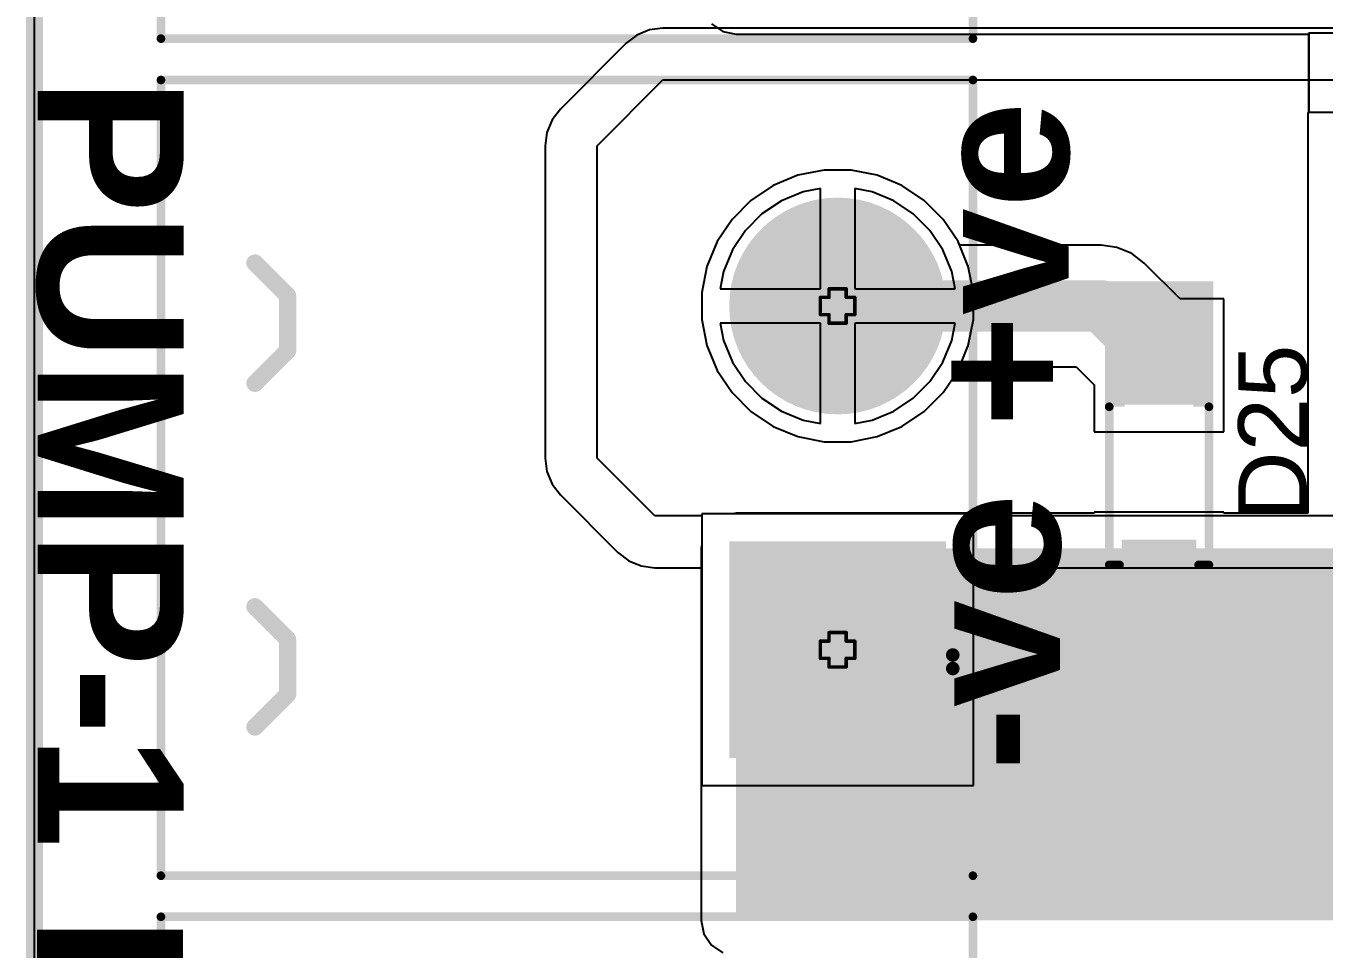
# Model space of a CAD drawing. Header units: inches. Extents: x -3 to 5437, y -3 to 5435.
# Drawn here: x -2.9 to 16.28, y 27.61 to 41.25 of the extents above; entities that cross this region are included whole.
import ezdxf

# ---------------------------------------------------------------- set-up
doc = ezdxf.new("R2010")
doc.units = ezdxf.units.IN
for name, color, linetype in [('Board Outline', 216, 'Continuous'), ('Bottom Layer', 5, 'Continuous'), ('Bottom Solder', 6, 'Continuous'), ('Drill Drawing', 1, 'Continuous'), ('GND', 16, 'Continuous'), ('Multi-Layer', 9, 'Continuous'), ('Pad Holes', 156, 'Continuous'), ('PWR', 76, 'Continuous'), ('Top Layer', 1, 'Continuous'), ('Top Overlay', 2, 'Continuous'), ('Top Paste', 8, 'Continuous'), ('Top Solder', 216, 'Continuous')]:
    doc.layers.add(name, color=color, linetype=linetype)
doc.styles.add('Arial', font='', dxfattribs={"height": 0.2})
doc.styles.add('Arial_Bold', font='', dxfattribs={"height": 0.2})
doc.styles.get('Arial').set_extended_font_data('Arial')
doc.styles.get('Arial_Bold').set_extended_font_data('Arial', bold=True)

# ---------------------------------------------------------------- blocks, each defined once
blk = doc.blocks.new('SOD_123_132')
at = {"layer": 'Top Layer'}
for points in [[(-1.1, 0.45), (-1.1, -0.45), (-2.05, -0.45), (-2.05, 0.45)], [(2.05, 0.45), (2.05, -0.45), (1.1, -0.45), (1.1, 0.45)]]:
    blk.add_hatch(color=1, dxfattribs=at).paths.add_polyline_path(points)
at = {"layer": 'Top Overlay'}
for points in [[(0.965, 0.508), (2.819, 0.508), (2.819, 0.8), (0.965, 0.8)], [(2.12, -0.787), (2.819, -0.787), (2.819, 0.787), (2.12, 0.787)], [(0.965, -0.8), (2.819, -0.8), (2.819, -0.508), (0.965, -0.508)]]:
    blk.add_hatch(color=2, dxfattribs=at).paths.add_polyline_path(points)
at = {"layer": 'Top Paste'}
for points in [[(-1.1, 0.45), (-1.1, -0.45), (-2.05, -0.45), (-2.05, 0.45)], [(2.05, 0.45), (2.05, -0.45), (1.1, -0.45), (1.1, 0.45)]]:
    blk.add_hatch(color=8, dxfattribs=at).paths.add_polyline_path(points)
at = {"layer": 'Top Solder'}
for points in [[(-0.998, 0.552), (-0.998, -0.552), (-2.152, -0.552), (-2.152, 0.552)], [(2.152, 0.552), (2.152, -0.552), (0.998, -0.552), (0.998, 0.552)]]:
    blk.add_hatch(color=216, dxfattribs=at).paths.add_polyline_path(points)
at = {"layer": 'Top Overlay'}
for points in [[(-1.372, 0.737, 0.127, 0.127, 0), (0.965, 0.737, 0.127, 0.127, 0)], [(-1.372, 0.737, 0.127, 0.127, 0), (-1.372, 0.584, 0.127, 0.127, 0)], [(-1.372, -0.584, 0.127, 0.127, 0), (-1.372, -0.737, 0.127, 0.127, 0)], [(-1.372, -0.737, 0.127, 0.127, 0), (0.965, -0.737, 0.127, 0.127, 0)]]:
    blk.add_lwpolyline(points, format="xyseb", dxfattribs=at)
for points in [[(-1.403, 0.737, 0.0635, 0.0635, 1), (-1.34, 0.737, 0.0635, 0.0635, 1)], [(-1.403, 0.737, 0.0635, 0.0635, 1), (-1.34, 0.737, 0.0635, 0.0635, 1)], [(0.933, 0.737, 0.0635, 0.0635, 1), (0.997, 0.737, 0.0635, 0.0635, 1)], [(-1.403, 0.584, 0.0635, 0.0635, 1), (-1.34, 0.584, 0.0635, 0.0635, 1)], [(-1.403, -0.584, 0.0635, 0.0635, 1), (-1.34, -0.584, 0.0635, 0.0635, 1)], [(-1.403, -0.737, 0.0635, 0.0635, 1), (-1.34, -0.737, 0.0635, 0.0635, 1)], [(-1.403, -0.737, 0.0635, 0.0635, 1), (-1.34, -0.737, 0.0635, 0.0635, 1)], [(0.933, -0.737, 0.0635, 0.0635, 1), (0.997, -0.737, 0.0635, 0.0635, 1)]]:
    blk.add_lwpolyline(points, format="xyseb", close=True, dxfattribs=at)
blk = doc.blocks.new('TBP01R1_508_02BE_338')
at = {"layer": 'Bottom Layer'}
blk.add_hatch(color=5, dxfattribs=at).paths.add_polyline_path([(-4.04, 1.5), (-1.04, 1.5), (-1.04, -1.5), (-4.04, -1.5)])
h = blk.add_hatch(color=5, dxfattribs=at)
edge = h.paths.add_edge_path()
edge.add_arc((2.54, 0), 1.5, 0, 360)
at = {"layer": 'Bottom Solder'}
blk.add_hatch(color=6, dxfattribs=at).paths.add_polyline_path([(-4.142, 1.602), (-0.938, 1.602), (-0.938, -1.602), (-4.142, -1.602)])
h = blk.add_hatch(color=6, dxfattribs=at)
edge = h.paths.add_edge_path()
edge.add_arc((2.54, 0), 1.602, 0, 360)
at = {"layer": 'GND'}
blk.add_hatch(color=16, dxfattribs=at).paths.add_polyline_path([(-4.04, 1.5), (-1.04, 1.5), (-1.04, -1.5), (-4.04, -1.5)])
h = blk.add_hatch(color=16, dxfattribs=at)
edge = h.paths.add_edge_path()
edge.add_arc((2.54, 0), 1.5, 0, 360)
at = {"layer": 'Multi-Layer'}
blk.add_hatch(color=9, dxfattribs=at).paths.add_polyline_path([(-4.04, 1.5), (-1.04, 1.5), (-1.04, -1.5), (-4.04, -1.5)])
h = blk.add_hatch(color=9, dxfattribs=at)
edge = h.paths.add_edge_path()
edge.add_arc((2.54, 0), 1.5, 0, 360)
at = {"layer": 'Pad Holes'}
h = blk.add_hatch(color=7, dxfattribs=at)
edge = h.paths.add_edge_path()
edge.add_arc((-2.54, 0), 0.85, 0, 360)
h = blk.add_hatch(color=7, dxfattribs=at)
edge = h.paths.add_edge_path()
edge.add_arc((2.54, 0), 0.85, 0, 360)
at = {"layer": 'PWR'}
blk.add_hatch(color=76, dxfattribs=at).paths.add_polyline_path([(-4.04, 1.5), (-1.04, 1.5), (-1.04, -1.5), (-4.04, -1.5)])
h = blk.add_hatch(color=76, dxfattribs=at)
edge = h.paths.add_edge_path()
edge.add_arc((2.54, 0), 1.5, 0, 360)
at = {"layer": 'Top Layer'}
blk.add_hatch(color=1, dxfattribs=at).paths.add_polyline_path([(-4.04, 1.5), (-1.04, 1.5), (-1.04, -1.5), (-4.04, -1.5)])
h = blk.add_hatch(color=1, dxfattribs=at)
edge = h.paths.add_edge_path()
edge.add_arc((2.54, 0), 1.5, 0, 360)
at = {"layer": 'Top Solder'}
blk.add_hatch(color=216, dxfattribs=at).paths.add_polyline_path([(-4.142, 1.602), (-0.938, 1.602), (-0.938, -1.602), (-4.142, -1.602)])
h = blk.add_hatch(color=216, dxfattribs=at)
edge = h.paths.add_edge_path()
edge.add_arc((2.54, 0), 1.602, 0, 360)
at = {"layer": 'Top Overlay'}
for points in [[(-5.88, 10, 0.127, 0.127, 0), (5.88, 10, 0.127, 0.127, 0)], [(-5.88, 10, 0.127, 0.127, 0), (-5.88, -2, 0.127, 0.127, 0)], [(5.88, 10, 0.127, 0.127, 0), (5.88, -2, 0.127, 0.127, 0)], [(-3.683, 8.611, 0.254, 0.254, 0), (-3.2, 8.128, 0.254, 0.254, 0)], [(-1.905, 8.611, 0.254, 0.254, 0), (-2.388, 8.128, 0.254, 0.254, 0)], [(1.397, 8.611, 0.254, 0.254, 0), (1.88, 8.128, 0.254, 0.254, 0)], [(1.397, 8.611, 0.254, 0.254, 0), (1.88, 8.128, 0.254, 0.254, 0)], [(3.175, 8.611, 0.254, 0.254, 0), (2.692, 8.128, 0.254, 0.254, 0)], [(3.175, 8.611, 0.254, 0.254, 0), (2.692, 8.128, 0.254, 0.254, 0)], [(-3.2, 8.128, 0.254, 0.254, 0), (-2.388, 8.128, 0.254, 0.254, 0)], [(1.88, 8.128, 0.254, 0.254, 0), (2.692, 8.128, 0.254, 0.254, 0)], [(1.88, 8.128, 0.254, 0.254, 0), (2.692, 8.128, 0.254, 0.254, 0)], [(-5.88, -2, 0.127, 0.127, 0), (5.88, -2, 0.127, 0.127, 0)]]:
    blk.add_lwpolyline(points, format="xyseb", dxfattribs=at)
for points in [[(-5.912, 10, 0.0635, 0.0635, 1), (-5.848, 10, 0.0635, 0.0635, 1)], [(-5.912, 10, 0.0635, 0.0635, 1), (-5.848, 10, 0.0635, 0.0635, 1)], [(5.848, 10, 0.0635, 0.0635, 1), (5.912, 10, 0.0635, 0.0635, 1)], [(5.848, 10, 0.0635, 0.0635, 1), (5.912, 10, 0.0635, 0.0635, 1)], [(-3.747, 8.611, 0.127, 0.127, 1), (-3.619, 8.611, 0.127, 0.127, 1)], [(-1.968, 8.611, 0.127, 0.127, 1), (-1.841, 8.611, 0.127, 0.127, 1)], [(1.333, 8.611, 0.127, 0.127, 1), (1.46, 8.611, 0.127, 0.127, 1)], [(1.333, 8.611, 0.127, 0.127, 1), (1.46, 8.611, 0.127, 0.127, 1)], [(3.111, 8.611, 0.127, 0.127, 1), (3.239, 8.611, 0.127, 0.127, 1)], [(3.111, 8.611, 0.127, 0.127, 1), (3.239, 8.611, 0.127, 0.127, 1)], [(-3.264, 8.128, 0.127, 0.127, 1), (-3.137, 8.128, 0.127, 0.127, 1)], [(-3.264, 8.128, 0.127, 0.127, 1), (-3.137, 8.128, 0.127, 0.127, 1)], [(-2.451, 8.128, 0.127, 0.127, 1), (-2.324, 8.128, 0.127, 0.127, 1)], [(-2.451, 8.128, 0.127, 0.127, 1), (-2.324, 8.128, 0.127, 0.127, 1)], [(1.816, 8.128, 0.127, 0.127, 1), (1.943, 8.128, 0.127, 0.127, 1)], [(1.816, 8.128, 0.127, 0.127, 1), (1.943, 8.128, 0.127, 0.127, 1)], [(1.816, 8.128, 0.127, 0.127, 1), (1.943, 8.128, 0.127, 0.127, 1)], [(1.816, 8.128, 0.127, 0.127, 1), (1.943, 8.128, 0.127, 0.127, 1)], [(2.629, 8.128, 0.127, 0.127, 1), (2.756, 8.128, 0.127, 0.127, 1)], [(2.629, 8.128, 0.127, 0.127, 1), (2.756, 8.128, 0.127, 0.127, 1)], [(2.629, 8.128, 0.127, 0.127, 1), (2.756, 8.128, 0.127, 0.127, 1)], [(2.629, 8.128, 0.127, 0.127, 1), (2.756, 8.128, 0.127, 0.127, 1)], [(-2.618, -1.702, 0.2, 0.2, 1), (-2.818, -1.702, 0.2, 0.2, 1)], [(-2.868, -1.702, 0.1, 0.1, 1), (-2.768, -1.702, 0.1, 0.1, 1)], [(-2.668, -1.702, 0.1, 0.1, 1), (-2.568, -1.702, 0.1, 0.1, 1)], [(-5.912, -2, 0.0635, 0.0635, 1), (-5.848, -2, 0.0635, 0.0635, 1)], [(-5.912, -2, 0.0635, 0.0635, 1), (-5.848, -2, 0.0635, 0.0635, 1)], [(5.848, -2, 0.0635, 0.0635, 1), (5.912, -2, 0.0635, 0.0635, 1)], [(5.848, -2, 0.0635, 0.0635, 1), (5.912, -2, 0.0635, 0.0635, 1)]]:
    blk.add_lwpolyline(points, format="xyseb", close=True, dxfattribs=at)
blk = doc.blocks.new('TBP01R1_508_02BE_339')
at = {"layer": 'Bottom Layer'}
blk.add_hatch(color=5, dxfattribs=at).paths.add_polyline_path([(-4.04, 1.5), (-1.04, 1.5), (-1.04, -1.5), (-4.04, -1.5)])
h = blk.add_hatch(color=5, dxfattribs=at)
edge = h.paths.add_edge_path()
edge.add_arc((2.54, 0), 1.5, 0, 360)
at = {"layer": 'Bottom Solder'}
blk.add_hatch(color=6, dxfattribs=at).paths.add_polyline_path([(-4.142, 1.602), (-0.938, 1.602), (-0.938, -1.602), (-4.142, -1.602)])
h = blk.add_hatch(color=6, dxfattribs=at)
edge = h.paths.add_edge_path()
edge.add_arc((2.54, 0), 1.602, 0, 360)
at = {"layer": 'GND'}
blk.add_hatch(color=16, dxfattribs=at).paths.add_polyline_path([(-4.04, 1.5), (-1.04, 1.5), (-1.04, -1.5), (-4.04, -1.5)])
h = blk.add_hatch(color=16, dxfattribs=at)
edge = h.paths.add_edge_path()
edge.add_arc((2.54, 0), 1.5, 0, 360)
at = {"layer": 'Multi-Layer'}
blk.add_hatch(color=9, dxfattribs=at).paths.add_polyline_path([(-4.04, 1.5), (-1.04, 1.5), (-1.04, -1.5), (-4.04, -1.5)])
h = blk.add_hatch(color=9, dxfattribs=at)
edge = h.paths.add_edge_path()
edge.add_arc((2.54, 0), 1.5, 0, 360)
at = {"layer": 'Pad Holes'}
h = blk.add_hatch(color=7, dxfattribs=at)
edge = h.paths.add_edge_path()
edge.add_arc((-2.54, 0), 0.85, 0, 360)
h = blk.add_hatch(color=7, dxfattribs=at)
edge = h.paths.add_edge_path()
edge.add_arc((2.54, 0), 0.85, 0, 360)
at = {"layer": 'PWR'}
blk.add_hatch(color=76, dxfattribs=at).paths.add_polyline_path([(-4.04, 1.5), (-1.04, 1.5), (-1.04, -1.5), (-4.04, -1.5)])
h = blk.add_hatch(color=76, dxfattribs=at)
edge = h.paths.add_edge_path()
edge.add_arc((2.54, 0), 1.5, 0, 360)
at = {"layer": 'Top Layer'}
blk.add_hatch(color=1, dxfattribs=at).paths.add_polyline_path([(-4.04, 1.5), (-1.04, 1.5), (-1.04, -1.5), (-4.04, -1.5)])
h = blk.add_hatch(color=1, dxfattribs=at)
edge = h.paths.add_edge_path()
edge.add_arc((2.54, 0), 1.5, 0, 360)
at = {"layer": 'Top Solder'}
blk.add_hatch(color=216, dxfattribs=at).paths.add_polyline_path([(-4.142, 1.602), (-0.938, 1.602), (-0.938, -1.602), (-4.142, -1.602)])
h = blk.add_hatch(color=216, dxfattribs=at)
edge = h.paths.add_edge_path()
edge.add_arc((2.54, 0), 1.602, 0, 360)
at = {"layer": 'Top Overlay'}
for points in [[(-5.88, 10, 0.127, 0.127, 0), (5.88, 10, 0.127, 0.127, 0)], [(-5.88, 10, 0.127, 0.127, 0), (-5.88, -2, 0.127, 0.127, 0)], [(5.88, 10, 0.127, 0.127, 0), (5.88, -2, 0.127, 0.127, 0)], [(-3.683, 8.611, 0.254, 0.254, 0), (-3.2, 8.128, 0.254, 0.254, 0)], [(-1.905, 8.611, 0.254, 0.254, 0), (-2.388, 8.128, 0.254, 0.254, 0)], [(1.397, 8.611, 0.254, 0.254, 0), (1.88, 8.128, 0.254, 0.254, 0)], [(1.397, 8.611, 0.254, 0.254, 0), (1.88, 8.128, 0.254, 0.254, 0)], [(3.175, 8.611, 0.254, 0.254, 0), (2.692, 8.128, 0.254, 0.254, 0)], [(3.175, 8.611, 0.254, 0.254, 0), (2.692, 8.128, 0.254, 0.254, 0)], [(-3.2, 8.128, 0.254, 0.254, 0), (-2.388, 8.128, 0.254, 0.254, 0)], [(1.88, 8.128, 0.254, 0.254, 0), (2.692, 8.128, 0.254, 0.254, 0)], [(1.88, 8.128, 0.254, 0.254, 0), (2.692, 8.128, 0.254, 0.254, 0)], [(-5.88, -2, 0.127, 0.127, 0), (5.88, -2, 0.127, 0.127, 0)]]:
    blk.add_lwpolyline(points, format="xyseb", dxfattribs=at)
for points in [[(-5.912, 10, 0.0635, 0.0635, 1), (-5.848, 10, 0.0635, 0.0635, 1)], [(-5.912, 10, 0.0635, 0.0635, 1), (-5.848, 10, 0.0635, 0.0635, 1)], [(5.848, 10, 0.0635, 0.0635, 1), (5.912, 10, 0.0635, 0.0635, 1)], [(5.848, 10, 0.0635, 0.0635, 1), (5.912, 10, 0.0635, 0.0635, 1)], [(-3.747, 8.611, 0.127, 0.127, 1), (-3.619, 8.611, 0.127, 0.127, 1)], [(-1.968, 8.611, 0.127, 0.127, 1), (-1.841, 8.611, 0.127, 0.127, 1)], [(1.333, 8.611, 0.127, 0.127, 1), (1.46, 8.611, 0.127, 0.127, 1)], [(1.333, 8.611, 0.127, 0.127, 1), (1.46, 8.611, 0.127, 0.127, 1)], [(3.111, 8.611, 0.127, 0.127, 1), (3.239, 8.611, 0.127, 0.127, 1)], [(3.111, 8.611, 0.127, 0.127, 1), (3.239, 8.611, 0.127, 0.127, 1)], [(-3.264, 8.128, 0.127, 0.127, 1), (-3.137, 8.128, 0.127, 0.127, 1)], [(-3.264, 8.128, 0.127, 0.127, 1), (-3.137, 8.128, 0.127, 0.127, 1)], [(-2.451, 8.128, 0.127, 0.127, 1), (-2.324, 8.128, 0.127, 0.127, 1)], [(-2.451, 8.128, 0.127, 0.127, 1), (-2.324, 8.128, 0.127, 0.127, 1)], [(1.816, 8.128, 0.127, 0.127, 1), (1.943, 8.128, 0.127, 0.127, 1)], [(1.816, 8.128, 0.127, 0.127, 1), (1.943, 8.128, 0.127, 0.127, 1)], [(1.816, 8.128, 0.127, 0.127, 1), (1.943, 8.128, 0.127, 0.127, 1)], [(1.816, 8.128, 0.127, 0.127, 1), (1.943, 8.128, 0.127, 0.127, 1)], [(2.629, 8.128, 0.127, 0.127, 1), (2.756, 8.128, 0.127, 0.127, 1)], [(2.629, 8.128, 0.127, 0.127, 1), (2.756, 8.128, 0.127, 0.127, 1)], [(2.629, 8.128, 0.127, 0.127, 1), (2.756, 8.128, 0.127, 0.127, 1)], [(2.629, 8.128, 0.127, 0.127, 1), (2.756, 8.128, 0.127, 0.127, 1)], [(-2.618, -1.702, 0.2, 0.2, 1), (-2.818, -1.702, 0.2, 0.2, 1)], [(-2.868, -1.702, 0.1, 0.1, 1), (-2.768, -1.702, 0.1, 0.1, 1)], [(-2.668, -1.702, 0.1, 0.1, 1), (-2.568, -1.702, 0.1, 0.1, 1)], [(-5.912, -2, 0.0635, 0.0635, 1), (-5.848, -2, 0.0635, 0.0635, 1)], [(-5.912, -2, 0.0635, 0.0635, 1), (-5.848, -2, 0.0635, 0.0635, 1)], [(5.848, -2, 0.0635, 0.0635, 1), (5.912, -2, 0.0635, 0.0635, 1)], [(5.848, -2, 0.0635, 0.0635, 1), (5.912, -2, 0.0635, 0.0635, 1)]]:
    blk.add_lwpolyline(points, format="xyseb", close=True, dxfattribs=at)
blk = doc.blocks.new('TBP01R1_508_02BE_340')
at = {"layer": 'Bottom Layer'}
blk.add_hatch(color=5, dxfattribs=at).paths.add_polyline_path([(-4.04, 1.5), (-1.04, 1.5), (-1.04, -1.5), (-4.04, -1.5)])
h = blk.add_hatch(color=5, dxfattribs=at)
edge = h.paths.add_edge_path()
edge.add_arc((2.54, 0), 1.5, 0, 360)
at = {"layer": 'Bottom Solder'}
blk.add_hatch(color=6, dxfattribs=at).paths.add_polyline_path([(-4.142, 1.602), (-0.938, 1.602), (-0.938, -1.602), (-4.142, -1.602)])
h = blk.add_hatch(color=6, dxfattribs=at)
edge = h.paths.add_edge_path()
edge.add_arc((2.54, 0), 1.602, 0, 360)
at = {"layer": 'GND'}
blk.add_hatch(color=16, dxfattribs=at).paths.add_polyline_path([(-4.04, 1.5), (-1.04, 1.5), (-1.04, -1.5), (-4.04, -1.5)])
h = blk.add_hatch(color=16, dxfattribs=at)
edge = h.paths.add_edge_path()
edge.add_arc((2.54, 0), 1.5, 0, 360)
at = {"layer": 'Multi-Layer'}
blk.add_hatch(color=9, dxfattribs=at).paths.add_polyline_path([(-4.04, 1.5), (-1.04, 1.5), (-1.04, -1.5), (-4.04, -1.5)])
h = blk.add_hatch(color=9, dxfattribs=at)
edge = h.paths.add_edge_path()
edge.add_arc((2.54, 0), 1.5, 0, 360)
at = {"layer": 'Pad Holes'}
h = blk.add_hatch(color=7, dxfattribs=at)
edge = h.paths.add_edge_path()
edge.add_arc((-2.54, 0), 0.85, 0, 360)
h = blk.add_hatch(color=7, dxfattribs=at)
edge = h.paths.add_edge_path()
edge.add_arc((2.54, 0), 0.85, 0, 360)
at = {"layer": 'PWR'}
blk.add_hatch(color=76, dxfattribs=at).paths.add_polyline_path([(-4.04, 1.5), (-1.04, 1.5), (-1.04, -1.5), (-4.04, -1.5)])
h = blk.add_hatch(color=76, dxfattribs=at)
edge = h.paths.add_edge_path()
edge.add_arc((2.54, 0), 1.5, 0, 360)
at = {"layer": 'Top Layer'}
blk.add_hatch(color=1, dxfattribs=at).paths.add_polyline_path([(-4.04, 1.5), (-1.04, 1.5), (-1.04, -1.5), (-4.04, -1.5)])
h = blk.add_hatch(color=1, dxfattribs=at)
edge = h.paths.add_edge_path()
edge.add_arc((2.54, 0), 1.5, 0, 360)
at = {"layer": 'Top Solder'}
blk.add_hatch(color=216, dxfattribs=at).paths.add_polyline_path([(-4.142, 1.602), (-0.938, 1.602), (-0.938, -1.602), (-4.142, -1.602)])
h = blk.add_hatch(color=216, dxfattribs=at)
edge = h.paths.add_edge_path()
edge.add_arc((2.54, 0), 1.602, 0, 360)
at = {"layer": 'Top Overlay'}
for points in [[(-5.88, 10, 0.127, 0.127, 0), (-5.88, -2, 0.127, 0.127, 0)], [(-5.88, 10, 0.127, 0.127, 0), (5.88, 10, 0.127, 0.127, 0)], [(5.88, 10, 0.127, 0.127, 0), (5.88, -2, 0.127, 0.127, 0)], [(-3.683, 8.611, 0.254, 0.254, 0), (-3.2, 8.128, 0.254, 0.254, 0)], [(-1.905, 8.611, 0.254, 0.254, 0), (-2.388, 8.128, 0.254, 0.254, 0)], [(1.397, 8.611, 0.254, 0.254, 0), (1.88, 8.128, 0.254, 0.254, 0)], [(1.397, 8.611, 0.254, 0.254, 0), (1.88, 8.128, 0.254, 0.254, 0)], [(3.175, 8.611, 0.254, 0.254, 0), (2.692, 8.128, 0.254, 0.254, 0)], [(3.175, 8.611, 0.254, 0.254, 0), (2.692, 8.128, 0.254, 0.254, 0)], [(-3.2, 8.128, 0.254, 0.254, 0), (-2.388, 8.128, 0.254, 0.254, 0)], [(1.88, 8.128, 0.254, 0.254, 0), (2.692, 8.128, 0.254, 0.254, 0)], [(1.88, 8.128, 0.254, 0.254, 0), (2.692, 8.128, 0.254, 0.254, 0)], [(-5.88, -2, 0.127, 0.127, 0), (5.88, -2, 0.127, 0.127, 0)]]:
    blk.add_lwpolyline(points, format="xyseb", dxfattribs=at)
for points in [[(-5.912, 10, 0.0635, 0.0635, 1), (-5.848, 10, 0.0635, 0.0635, 1)], [(-5.912, 10, 0.0635, 0.0635, 1), (-5.848, 10, 0.0635, 0.0635, 1)], [(5.848, 10, 0.0635, 0.0635, 1), (5.912, 10, 0.0635, 0.0635, 1)], [(5.848, 10, 0.0635, 0.0635, 1), (5.912, 10, 0.0635, 0.0635, 1)], [(-3.747, 8.611, 0.127, 0.127, 1), (-3.619, 8.611, 0.127, 0.127, 1)], [(-1.968, 8.611, 0.127, 0.127, 1), (-1.841, 8.611, 0.127, 0.127, 1)], [(1.333, 8.611, 0.127, 0.127, 1), (1.46, 8.611, 0.127, 0.127, 1)], [(1.333, 8.611, 0.127, 0.127, 1), (1.46, 8.611, 0.127, 0.127, 1)], [(3.111, 8.611, 0.127, 0.127, 1), (3.239, 8.611, 0.127, 0.127, 1)], [(3.111, 8.611, 0.127, 0.127, 1), (3.239, 8.611, 0.127, 0.127, 1)], [(-3.264, 8.128, 0.127, 0.127, 1), (-3.137, 8.128, 0.127, 0.127, 1)], [(-3.264, 8.128, 0.127, 0.127, 1), (-3.137, 8.128, 0.127, 0.127, 1)], [(-2.451, 8.128, 0.127, 0.127, 1), (-2.324, 8.128, 0.127, 0.127, 1)], [(-2.451, 8.128, 0.127, 0.127, 1), (-2.324, 8.128, 0.127, 0.127, 1)], [(1.816, 8.128, 0.127, 0.127, 1), (1.943, 8.128, 0.127, 0.127, 1)], [(1.816, 8.128, 0.127, 0.127, 1), (1.943, 8.128, 0.127, 0.127, 1)], [(1.816, 8.128, 0.127, 0.127, 1), (1.943, 8.128, 0.127, 0.127, 1)], [(1.816, 8.128, 0.127, 0.127, 1), (1.943, 8.128, 0.127, 0.127, 1)], [(2.629, 8.128, 0.127, 0.127, 1), (2.756, 8.128, 0.127, 0.127, 1)], [(2.629, 8.128, 0.127, 0.127, 1), (2.756, 8.128, 0.127, 0.127, 1)], [(2.629, 8.128, 0.127, 0.127, 1), (2.756, 8.128, 0.127, 0.127, 1)], [(2.629, 8.128, 0.127, 0.127, 1), (2.756, 8.128, 0.127, 0.127, 1)], [(-2.618, -1.702, 0.2, 0.2, 1), (-2.818, -1.702, 0.2, 0.2, 1)], [(-2.868, -1.702, 0.1, 0.1, 1), (-2.768, -1.702, 0.1, 0.1, 1)], [(-2.668, -1.702, 0.1, 0.1, 1), (-2.568, -1.702, 0.1, 0.1, 1)], [(-5.912, -2, 0.0635, 0.0635, 1), (-5.848, -2, 0.0635, 0.0635, 1)], [(-5.912, -2, 0.0635, 0.0635, 1), (-5.848, -2, 0.0635, 0.0635, 1)], [(5.848, -2, 0.0635, 0.0635, 1), (5.912, -2, 0.0635, 0.0635, 1)], [(5.848, -2, 0.0635, 0.0635, 1), (5.912, -2, 0.0635, 0.0635, 1)]]:
    blk.add_lwpolyline(points, format="xyseb", close=True, dxfattribs=at)

msp = doc.modelspace()

# ---------------------------------------------------------------- hatches: boundary and pattern name
at = {"layer": 'Top Layer'}
msp.add_hatch(color=1, dxfattribs=at).paths.add_polyline_path([(7.591, 28.03), (25.26, 28.03), (25.26, 33.53), (7.591, 33.53)])

# ---------------------------------------------------------------- linework, layer by layer
at = {"layer": 'Board Outline'}
msp.add_lwpolyline([(-2.777, -2.78, 0.254, 0.254, 0), (-2.777, 121.22, 0.254, 0.254, 0)], format="xyseb", dxfattribs=at)
at = {"layer": 'Bottom Layer'}
for p, q in [((-2.777, 0.777), (-2.777, 117.675)), ((8.505, 39.041), (8.14, 38.889)), ((8.893, 39.118), (8.505, 39.041)), ((9.289, 39.118), (8.893, 39.118)), ((9.677, 39.041), (9.289, 39.118)), ((10.042, 38.889), (9.677, 39.041)), ((8.14, 38.889), (7.811, 38.67)), ((10.371, 38.67), (10.042, 38.889)), ((7.811, 38.67), (7.531, 38.39)), ((10.651, 38.39), (10.371, 38.67)), ((7.531, 38.39), (7.312, 38.061)), ((10.871, 38.061), (10.651, 38.39)), ((7.312, 38.061), (7.16, 37.696)), ((11.022, 37.696), (10.871, 38.061)), ((7.16, 37.696), (7.083, 37.308)), ((11.099, 37.308), (11.022, 37.696)), ((7.083, 37.308), (7.083, 36.912)), ((11.099, 36.912), (11.099, 37.308)), ((7.083, 36.912), (7.16, 36.524)), ((11.022, 36.524), (11.099, 36.912)), ((7.16, 36.524), (7.312, 36.159)), ((10.871, 36.159), (11.022, 36.524)), ((7.312, 36.159), (7.531, 35.83)), ((10.651, 35.83), (10.871, 36.159)), ((7.531, 35.83), (7.811, 35.55)), ((10.371, 35.55), (10.651, 35.83)), ((7.811, 35.55), (8.14, 35.33)), ((10.042, 35.33), (10.371, 35.55)), ((8.14, 35.33), (8.505, 35.179)), ((9.677, 35.179), (10.042, 35.33)), ((8.505, 35.179), (8.893, 35.102)), ((9.289, 35.102), (9.677, 35.179)), ((8.893, 35.102), (9.289, 35.102)), ((11.099, 34.038), (7.083, 34.038)), ((7.083, 34.038), (7.083, 30.022)), ((11.099, 30.022), (11.099, 34.038)), ((7.083, 30.022), (11.099, 30.022))]:
    msp.add_line(p, q, dxfattribs=at)
at = {"layer": 'Drill Drawing'}
for points in [[(8.837, 36.983, 0.0508, 0.0508, 0), (8.837, 37.237, 0.0508, 0.0508, 0)], [(8.837, 37.237, 0.0508, 0.0508, 0), (8.964, 37.237, 0.0508, 0.0508, 0)], [(8.964, 37.237, 0.0508, 0.0508, 0), (8.964, 37.364, 0.0508, 0.0508, 0)], [(8.964, 37.364, 0.0508, 0.0508, 0), (9.218, 37.364, 0.0508, 0.0508, 0)], [(9.218, 37.237, 0.0508, 0.0508, 0), (9.218, 37.364, 0.0508, 0.0508, 0)], [(9.218, 37.237, 0.0508, 0.0508, 0), (9.345, 37.237, 0.0508, 0.0508, 0)], [(9.345, 36.983, 0.0508, 0.0508, 0), (9.345, 37.237, 0.0508, 0.0508, 0)], [(8.837, 36.983, 0.0508, 0.0508, 0), (8.964, 36.983, 0.0508, 0.0508, 0)], [(8.964, 36.856, 0.0508, 0.0508, 0), (8.964, 36.983, 0.0508, 0.0508, 0)], [(8.964, 36.856, 0.0508, 0.0508, 0), (9.218, 36.856, 0.0508, 0.0508, 0)], [(9.218, 36.983, 0.0508, 0.0508, 0), (9.345, 36.983, 0.0508, 0.0508, 0)], [(9.218, 36.856, 0.0508, 0.0508, 0), (9.218, 36.983, 0.0508, 0.0508, 0)], [(8.964, 32.157, 0.0508, 0.0508, 0), (8.964, 32.284, 0.0508, 0.0508, 0)], [(8.964, 32.284, 0.0508, 0.0508, 0), (9.218, 32.284, 0.0508, 0.0508, 0)], [(9.218, 32.157, 0.0508, 0.0508, 0), (9.218, 32.284, 0.0508, 0.0508, 0)], [(8.837, 31.903, 0.0508, 0.0508, 0), (8.837, 32.157, 0.0508, 0.0508, 0)], [(8.837, 32.157, 0.0508, 0.0508, 0), (8.964, 32.157, 0.0508, 0.0508, 0)], [(9.218, 32.157, 0.0508, 0.0508, 0), (9.345, 32.157, 0.0508, 0.0508, 0)], [(9.345, 31.903, 0.0508, 0.0508, 0), (9.345, 32.157, 0.0508, 0.0508, 0)], [(8.837, 31.903, 0.0508, 0.0508, 0), (8.964, 31.903, 0.0508, 0.0508, 0)], [(8.964, 31.776, 0.0508, 0.0508, 0), (8.964, 31.903, 0.0508, 0.0508, 0)], [(9.218, 31.903, 0.0508, 0.0508, 0), (9.345, 31.903, 0.0508, 0.0508, 0)], [(9.218, 31.776, 0.0508, 0.0508, 0), (9.218, 31.903, 0.0508, 0.0508, 0)], [(8.964, 31.776, 0.0508, 0.0508, 0), (9.218, 31.776, 0.0508, 0.0508, 0)]]:
    msp.add_lwpolyline(points, format="xyseb", dxfattribs=at)
for points in [[(8.824, 37.237, 0.0254, 0.0254, 1), (8.85, 37.237, 0.0254, 0.0254, 1)], [(8.824, 37.237, 0.0254, 0.0254, 1), (8.85, 37.237, 0.0254, 0.0254, 1)], [(8.951, 37.364, 0.0254, 0.0254, 1), (8.977, 37.364, 0.0254, 0.0254, 1)], [(8.951, 37.364, 0.0254, 0.0254, 1), (8.977, 37.364, 0.0254, 0.0254, 1)], [(8.951, 37.237, 0.0254, 0.0254, 1), (8.977, 37.237, 0.0254, 0.0254, 1)], [(8.951, 37.237, 0.0254, 0.0254, 1), (8.977, 37.237, 0.0254, 0.0254, 1)], [(9.205, 37.364, 0.0254, 0.0254, 1), (9.231, 37.364, 0.0254, 0.0254, 1)], [(9.205, 37.364, 0.0254, 0.0254, 1), (9.231, 37.364, 0.0254, 0.0254, 1)], [(9.205, 37.237, 0.0254, 0.0254, 1), (9.231, 37.237, 0.0254, 0.0254, 1)], [(9.205, 37.237, 0.0254, 0.0254, 1), (9.231, 37.237, 0.0254, 0.0254, 1)], [(9.332, 37.237, 0.0254, 0.0254, 1), (9.358, 37.237, 0.0254, 0.0254, 1)], [(9.332, 37.237, 0.0254, 0.0254, 1), (9.358, 37.237, 0.0254, 0.0254, 1)], [(8.824, 36.983, 0.0254, 0.0254, 1), (8.85, 36.983, 0.0254, 0.0254, 1)], [(8.824, 36.983, 0.0254, 0.0254, 1), (8.85, 36.983, 0.0254, 0.0254, 1)], [(8.951, 36.983, 0.0254, 0.0254, 1), (8.977, 36.983, 0.0254, 0.0254, 1)], [(8.951, 36.983, 0.0254, 0.0254, 1), (8.977, 36.983, 0.0254, 0.0254, 1)], [(8.951, 36.856, 0.0254, 0.0254, 1), (8.977, 36.856, 0.0254, 0.0254, 1)], [(8.951, 36.856, 0.0254, 0.0254, 1), (8.977, 36.856, 0.0254, 0.0254, 1)], [(9.205, 36.983, 0.0254, 0.0254, 1), (9.231, 36.983, 0.0254, 0.0254, 1)], [(9.205, 36.983, 0.0254, 0.0254, 1), (9.231, 36.983, 0.0254, 0.0254, 1)], [(9.205, 36.856, 0.0254, 0.0254, 1), (9.231, 36.856, 0.0254, 0.0254, 1)], [(9.205, 36.856, 0.0254, 0.0254, 1), (9.231, 36.856, 0.0254, 0.0254, 1)], [(9.332, 36.983, 0.0254, 0.0254, 1), (9.358, 36.983, 0.0254, 0.0254, 1)], [(9.332, 36.983, 0.0254, 0.0254, 1), (9.358, 36.983, 0.0254, 0.0254, 1)], [(8.951, 32.284, 0.0254, 0.0254, 1), (8.977, 32.284, 0.0254, 0.0254, 1)], [(8.951, 32.284, 0.0254, 0.0254, 1), (8.977, 32.284, 0.0254, 0.0254, 1)], [(9.205, 32.284, 0.0254, 0.0254, 1), (9.231, 32.284, 0.0254, 0.0254, 1)], [(9.205, 32.284, 0.0254, 0.0254, 1), (9.231, 32.284, 0.0254, 0.0254, 1)], [(8.824, 32.157, 0.0254, 0.0254, 1), (8.85, 32.157, 0.0254, 0.0254, 1)], [(8.824, 32.157, 0.0254, 0.0254, 1), (8.85, 32.157, 0.0254, 0.0254, 1)], [(8.951, 32.157, 0.0254, 0.0254, 1), (8.977, 32.157, 0.0254, 0.0254, 1)], [(8.951, 32.157, 0.0254, 0.0254, 1), (8.977, 32.157, 0.0254, 0.0254, 1)], [(9.205, 32.157, 0.0254, 0.0254, 1), (9.231, 32.157, 0.0254, 0.0254, 1)], [(9.205, 32.157, 0.0254, 0.0254, 1), (9.231, 32.157, 0.0254, 0.0254, 1)], [(9.332, 32.157, 0.0254, 0.0254, 1), (9.358, 32.157, 0.0254, 0.0254, 1)], [(9.332, 32.157, 0.0254, 0.0254, 1), (9.358, 32.157, 0.0254, 0.0254, 1)], [(8.824, 31.903, 0.0254, 0.0254, 1), (8.85, 31.903, 0.0254, 0.0254, 1)], [(8.824, 31.903, 0.0254, 0.0254, 1), (8.85, 31.903, 0.0254, 0.0254, 1)], [(8.951, 31.903, 0.0254, 0.0254, 1), (8.977, 31.903, 0.0254, 0.0254, 1)], [(8.951, 31.903, 0.0254, 0.0254, 1), (8.977, 31.903, 0.0254, 0.0254, 1)], [(9.205, 31.903, 0.0254, 0.0254, 1), (9.231, 31.903, 0.0254, 0.0254, 1)], [(9.205, 31.903, 0.0254, 0.0254, 1), (9.231, 31.903, 0.0254, 0.0254, 1)], [(9.332, 31.903, 0.0254, 0.0254, 1), (9.358, 31.903, 0.0254, 0.0254, 1)], [(9.332, 31.903, 0.0254, 0.0254, 1), (9.358, 31.903, 0.0254, 0.0254, 1)], [(8.951, 31.776, 0.0254, 0.0254, 1), (8.977, 31.776, 0.0254, 0.0254, 1)], [(8.951, 31.776, 0.0254, 0.0254, 1), (8.977, 31.776, 0.0254, 0.0254, 1)], [(9.205, 31.776, 0.0254, 0.0254, 1), (9.231, 31.776, 0.0254, 0.0254, 1)], [(9.205, 31.776, 0.0254, 0.0254, 1), (9.231, 31.776, 0.0254, 0.0254, 1)]]:
    msp.add_lwpolyline(points, format="xyseb", close=True, dxfattribs=at)
at = {"layer": 'GND'}
for p, q in [((-2.777, 1.023), (-2.777, 117.429)), ((8.505, 39.041), (8.14, 38.889)), ((8.893, 39.118), (8.505, 39.041)), ((9.289, 39.118), (8.893, 39.118)), ((9.677, 39.041), (9.289, 39.118)), ((10.042, 38.889), (9.677, 39.041)), ((8.14, 38.889), (7.811, 38.67)), ((10.371, 38.67), (10.042, 38.889)), ((7.811, 38.67), (7.531, 38.39)), ((10.651, 38.39), (10.371, 38.67)), ((7.531, 38.39), (7.312, 38.061)), ((10.871, 38.061), (10.651, 38.39)), ((7.312, 38.061), (7.16, 37.696)), ((11.022, 37.696), (10.871, 38.061)), ((7.16, 37.696), (7.083, 37.308)), ((11.099, 37.308), (11.022, 37.696)), ((7.083, 37.308), (7.083, 36.912)), ((11.099, 36.912), (11.099, 37.308)), ((7.083, 36.912), (7.16, 36.524)), ((11.022, 36.524), (11.099, 36.912)), ((7.16, 36.524), (7.312, 36.159)), ((10.871, 36.159), (11.022, 36.524)), ((7.312, 36.159), (7.531, 35.83)), ((10.651, 35.83), (10.871, 36.159)), ((7.531, 35.83), (7.811, 35.55)), ((10.371, 35.55), (10.651, 35.83)), ((7.811, 35.55), (8.14, 35.33)), ((10.042, 35.33), (10.371, 35.55)), ((8.14, 35.33), (8.505, 35.179)), ((9.677, 35.179), (10.042, 35.33)), ((8.505, 35.179), (8.893, 35.102)), ((9.289, 35.102), (9.677, 35.179)), ((8.893, 35.102), (9.289, 35.102)), ((11.099, 34.038), (7.083, 34.038)), ((7.083, 34.038), (7.083, 30.022)), ((11.099, 30.022), (11.099, 34.038)), ((7.083, 30.022), (11.099, 30.022))]:
    msp.add_line(p, q, dxfattribs=at)
at = {"layer": 'PWR'}
for p, q in [((-2.777, 1.611), (-2.777, 116.838)), ((6.126, 41.115), (5.966, 40.993)), ((6.311, 41.192), (6.126, 41.115)), ((6.51, 41.218), (6.311, 41.192)), ((21.806, 41.218), (6.51, 41.218)), ((5.966, 40.993), (4.994, 40.021)), ((5.966, 40.993), (5.966, 40.993)), ((5.537, 39.477), (6.51, 40.45)), ((6.51, 40.45), (21.806, 40.45)), ((4.994, 40.021), (4.872, 39.861)), ((4.872, 39.861), (4.795, 39.676)), ((4.795, 39.676), (4.769, 39.477)), ((4.769, 39.477), (4.769, 34.862)), ((5.537, 34.862), (5.537, 39.477)), ((8.58, 38.796), (8.26, 38.664)), ((8.837, 38.848), (8.58, 38.796)), ((8.837, 37.364), (8.837, 38.848)), ((9.603, 38.796), (9.345, 38.848)), ((9.345, 38.848), (9.345, 37.364)), ((9.922, 38.664), (9.603, 38.796)), ((8.26, 38.664), (7.973, 38.472)), ((10.209, 38.472), (9.922, 38.664)), ((7.973, 38.472), (7.729, 38.228)), ((10.454, 38.228), (10.209, 38.472)), ((7.729, 38.228), (7.537, 37.941)), ((10.645, 37.941), (10.454, 38.228)), ((7.537, 37.941), (7.405, 37.621)), ((10.778, 37.621), (10.645, 37.941)), ((7.405, 37.621), (7.353, 37.364)), ((10.829, 37.364), (10.778, 37.621)), ((7.353, 37.364), (8.837, 37.364)), ((9.345, 37.364), (10.829, 37.364)), ((8.837, 36.856), (7.353, 36.856)), ((7.353, 36.856), (7.405, 36.598)), ((8.837, 35.372), (8.837, 36.856)), ((10.829, 36.856), (9.345, 36.856)), ((9.345, 36.856), (9.345, 35.372)), ((10.778, 36.598), (10.829, 36.856)), ((7.405, 36.598), (7.537, 36.279)), ((10.645, 36.279), (10.778, 36.598)), ((7.537, 36.279), (7.729, 35.992)), ((10.454, 35.992), (10.645, 36.279)), ((7.729, 35.992), (7.973, 35.747)), ((10.209, 35.747), (10.454, 35.992)), ((7.973, 35.747), (8.26, 35.555)), ((9.922, 35.555), (10.209, 35.747)), ((8.26, 35.555), (8.58, 35.423)), ((9.603, 35.423), (9.922, 35.555)), ((8.58, 35.423), (8.837, 35.372)), ((9.345, 35.372), (9.603, 35.423)), ((4.769, 34.862), (4.795, 34.663)), ((6.388, 34.011), (5.537, 34.862)), ((4.795, 34.663), (4.872, 34.478)), ((4.872, 34.478), (4.994, 34.318)), ((4.994, 34.318), (4.994, 34.318)), ((4.994, 34.318), (5.845, 33.467)), ((7.083, 34.011), (6.388, 34.011)), ((11.099, 34.038), (7.083, 34.038)), ((7.083, 34.038), (7.083, 34.011)), ((11.099, 34.011), (11.099, 34.038)), ((23.825, 34.011), (11.099, 34.011)), ((5.845, 33.467), (6.004, 33.345)), ((6.004, 33.345), (6.19, 33.268)), ((6.19, 33.268), (6.388, 33.242)), ((6.388, 33.242), (7.083, 33.242)), ((7.083, 33.242), (7.083, 30.022)), ((11.099, 30.022), (11.099, 33.242)), ((11.099, 33.242), (23.507, 33.242)), ((7.083, 30.022), (11.099, 30.022))]:
    msp.add_line(p, q, dxfattribs=at)
at = {"layer": 'Top Layer'}
for p, q in [((-2.777, 0.777), (-2.777, 117.675)), ((7.225, 41.279), (7.393, 41.167)), ((7.393, 41.167), (7.591, 41.127)), ((7.591, 41.127), (16.056, 41.127)), ((16.056, 39.968), (16.056, 41.148)), ((16.056, 41.148), (16.925, 41.148)), ((16.056, 41.127), (16.056, 39.968)), ((16.056, 39.968), (16.039, 39.968)), ((16.039, 39.968), (16.039, 34.048)), ((16.925, 39.968), (16.056, 39.968)), ((8.505, 39.041), (8.14, 38.889)), ((8.893, 39.118), (8.505, 39.041)), ((9.289, 39.118), (8.893, 39.118)), ((9.677, 39.041), (9.289, 39.118)), ((10.042, 38.889), (9.677, 39.041)), ((8.14, 38.889), (7.811, 38.67)), ((10.371, 38.67), (10.042, 38.889)), ((7.811, 38.67), (7.531, 38.39)), ((10.651, 38.39), (10.371, 38.67)), ((7.531, 38.39), (7.312, 38.061)), ((10.871, 38.061), (10.651, 38.39)), ((7.312, 38.061), (7.16, 37.696)), ((10.893, 38.007), (10.871, 38.061)), ((12.988, 38.007), (10.893, 38.007)), ((13.22, 37.976), (12.988, 38.007)), ((13.437, 37.886), (13.22, 37.976)), ((13.622, 37.744), (13.437, 37.886)), ((7.16, 37.696), (7.083, 37.308)), ((14.153, 37.214), (13.622, 37.744)), ((7.083, 37.308), (7.083, 36.912)), ((14.8, 37.214), (14.153, 37.214)), ((14.8, 35.248), (14.8, 37.214)), ((7.083, 36.912), (7.16, 36.524)), ((7.16, 36.524), (7.312, 36.159)), ((7.312, 36.159), (7.531, 35.83)), ((10.651, 35.83), (10.871, 36.159)), ((10.871, 36.159), (10.893, 36.213)), ((10.893, 36.213), (12.617, 36.213)), ((12.617, 36.213), (12.884, 35.946)), ((12.884, 35.946), (12.884, 35.248)), ((7.531, 35.83), (7.811, 35.55)), ((10.371, 35.55), (10.651, 35.83)), ((7.811, 35.55), (8.14, 35.33)), ((10.042, 35.33), (10.371, 35.55)), ((8.14, 35.33), (8.505, 35.179)), ((9.677, 35.179), (10.042, 35.33)), ((8.505, 35.179), (8.893, 35.102)), ((9.289, 35.102), (9.677, 35.179)), ((12.884, 35.248), (14.8, 35.248)), ((8.893, 35.102), (9.289, 35.102)), ((7.541, 34.038), (7.083, 34.038)), ((7.083, 34.038), (7.083, 33.58)), ((7.591, 34.048), (7.541, 34.038)), ((12.884, 34.048), (7.591, 34.048)), ((14.8, 34.064), (12.884, 34.064)), ((12.884, 34.064), (12.884, 34.048)), ((14.8, 34.048), (14.8, 34.064)), ((16.039, 34.048), (14.8, 34.048)), ((7.083, 33.58), (7.073, 33.53)), ((7.073, 33.53), (7.073, 28.03)), ((7.073, 28.03), (7.113, 27.832)), ((7.113, 27.832), (7.225, 27.664)), ((7.225, 27.664), (7.393, 27.552))]:
    msp.add_line(p, q, dxfattribs=at)
for points in [[(9.091, 37.11, 0.762, 0.762, 0), (12.988, 37.11, 0.762, 0.762, 0)], [(12.988, 37.11, 0.762, 0.762, 0), (13.842, 36.256, 0.762, 0.762, 0)], [(13.842, 36.231, 0.762, 0.762, 0), (13.842, 36.256, 0.762, 0.762, 0)]]:
    msp.add_lwpolyline(points, format="xyseb", dxfattribs=at)
for points in [[(8.901, 37.11, 0.381, 0.381, 1), (9.282, 37.11, 0.381, 0.381, 1)], [(12.798, 37.11, 0.381, 0.381, 1), (13.179, 37.11, 0.381, 0.381, 1)], [(12.798, 37.11, 0.381, 0.381, 1), (13.179, 37.11, 0.381, 0.381, 1)], [(13.652, 36.256, 0.381, 0.381, 1), (14.033, 36.256, 0.381, 0.381, 1)], [(13.652, 36.256, 0.381, 0.381, 1), (14.033, 36.256, 0.381, 0.381, 1)], [(13.652, 36.231, 0.381, 0.381, 1), (14.033, 36.231, 0.381, 0.381, 1)]]:
    msp.add_lwpolyline(points, format="xyseb", close=True, dxfattribs=at)

# ---------------------------------------------------------------- block references
at = {"rotation": 90}
for name, p in [('TBP01R1_508_02BE_338', (9.091, 46.941)), ('TBP01R1_508_02BE_339', (9.091, 34.57)), ('SOD_123_132', (13.842, 34.656)), ('TBP01R1_508_02BE_340', (9.091, 22.203))]:
    msp.add_blockref(name, p, dxfattribs=at)

# ---------------------------------------------------------------- texts
at = {"layer": 'Top Overlay'}
for s, height, rotation, style, p in [('PUMP-1', 2.159, 270, 'Arial_Bold', (-2.731, 40.488)), ('+ve', 2.032, 90, 'Arial_Bold', (12.505, 35.318)), ('D25', 1.016, 90, 'Arial', (16.027, 33.936)), ('-ve', 2.032, 90, 'Arial_Bold', (12.378, 30.238)), ('BATTERY', 2.159, 270, 'Arial_Bold', (-2.743, 28.093))]:
    msp.add_text(s, height=height, rotation=rotation, dxfattribs=dict(at, style=style)).set_placement(p)

doc.saveas('drawing.dxf')
